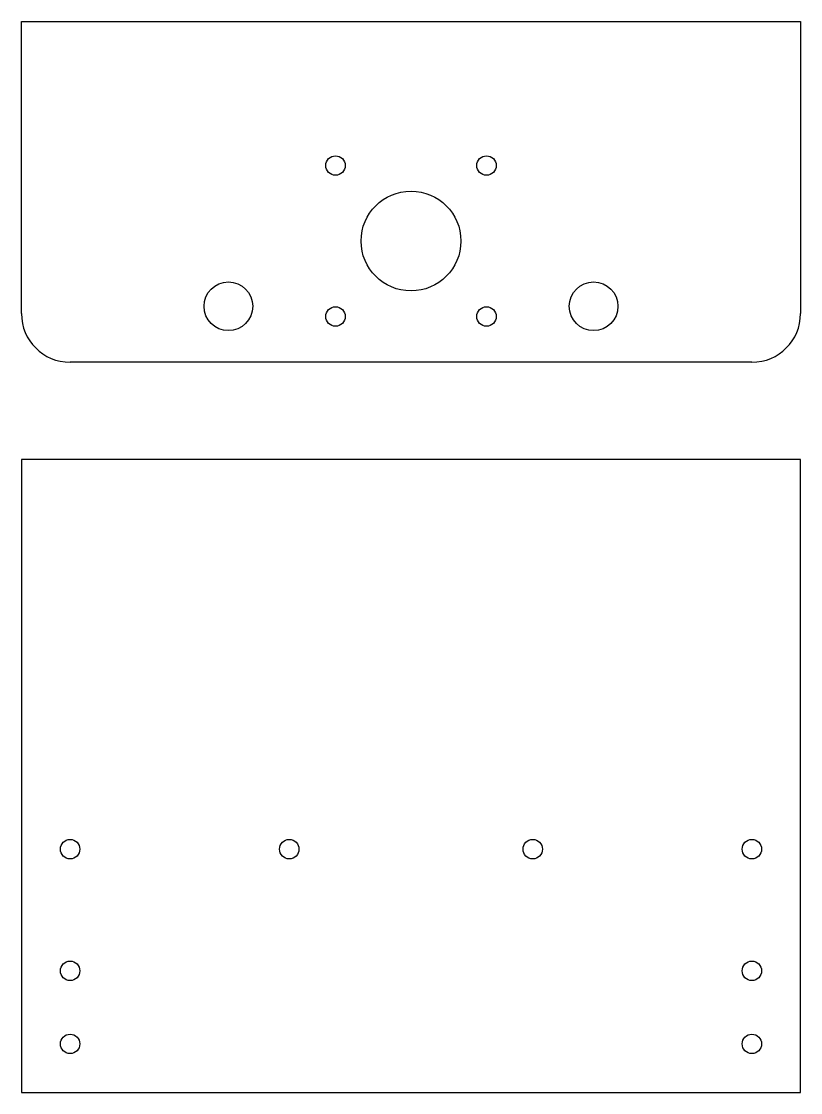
# Model space of a CAD drawing. Header units: millimetres. Extents: x 0 to 160, y 0 to 220.
import ezdxf

# ---------------------------------------------------------------- set-up
doc = ezdxf.new("R2010")
doc.units = ezdxf.units.MM
doc.layers.get('0').update_dxf_attribs({"linetype": 'CONTINUOUS'})

msp = doc.modelspace()

# ---------------------------------------------------------------- linework, layer by layer
for p, q in [((0, 160), (0, 220)), ((0, 220), (160, 220)), ((160, 220), (160, 160)), ((150, 150), (10, 150)), ((160, 130), (0, 130)), ((0, 130), (0, 0)), ((160, 0), (160, 130)), ((0, 0), (160, 0))]:
    msp.add_line(p, q)
for centre, radius in [((64.5, 190.4), 2), ((95.5, 190.4), 2), ((80, 174.9), 10.25), ((42.5, 161.5), 5), ((117.5, 161.5), 5), ((64.5, 159.4), 2), ((95.5, 159.4), 2), ((10, 50), 2), ((55, 50), 2), ((105, 50), 2), ((150, 50), 2), ((10, 25), 2), ((150, 25), 2), ((10, 10), 2), ((150, 10), 2)]:
    msp.add_circle(centre, radius)
for centre, start, end in [((10, 160), 180, 270), ((150, 160), -90, 0)]:
    msp.add_arc(centre, 10, start, end)

doc.saveas('drawing.dxf')
